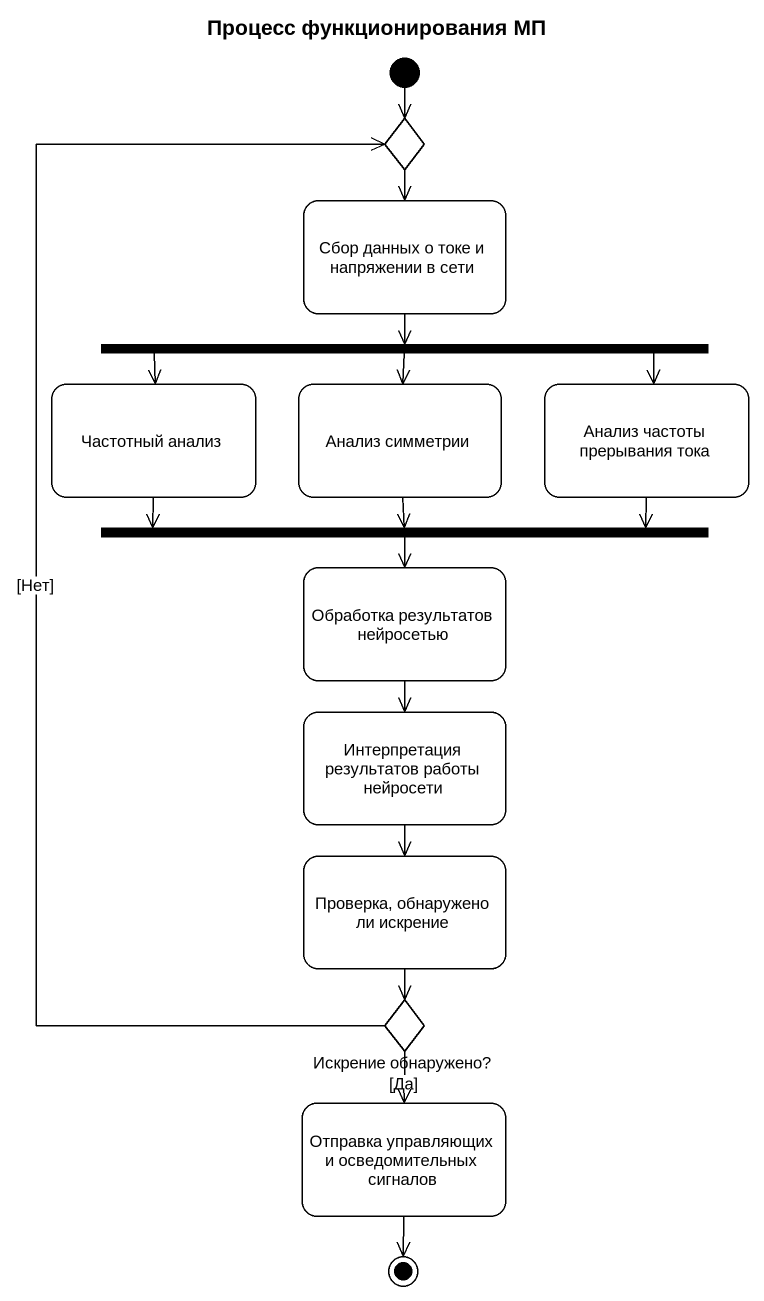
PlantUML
@startuml
title Процесс функционирования МП
hide empty description
state choice1 <<choice>>
state "Сбор данных о токе и напряжении в сети" as Сбор_данных_о_токе_и
state fork1 <<fork>>
state "Частотный анализ" as Частотный_анализ
state "Анализ симметрии" as Анализ_симметрии
state "Анализ частоты прерывания тока" as Анализ_частоты_прерывания
state fork2 <<join>>
state "Обработка результатов нейросетью" as Обработка_результатов
state "Интерпретация результатов работы нейросети" as Интерпретация_результатов
state "Проверка, обнаружено ли искрение" as Проверка_обнаружено_ли
state "Искрение обнаружено?" as Искрение_обнаружено <<choice>>
state "Отправка управляющих и осведомительных сигналов" as Отправка_управляющих_и
[*] --> choice1
choice1 --> Сбор_данных_о_токе_и
Сбор_данных_о_токе_и --> fork1
fork1 -left-> Частотный_анализ
fork1 --> Анализ_симметрии
fork1 -right-> Анализ_частоты_прерывания
Частотный_анализ -right-> fork2
Анализ_симметрии --> fork2
Анализ_частоты_прерывания -left-> fork2
fork2 --> Обработка_результатов
Обработка_результатов --> Интерпретация_результатов
Интерпретация_результатов --> Проверка_обнаружено_ли
Проверка_обнаружено_ли --> Искрение_обнаружено
Искрение_обнаружено -up-> choice1 : [Нет]
Искрение_обнаружено --> Отправка_управляющих_и : [Да]
Отправка_управляющих_и --> [*]
@enduml
